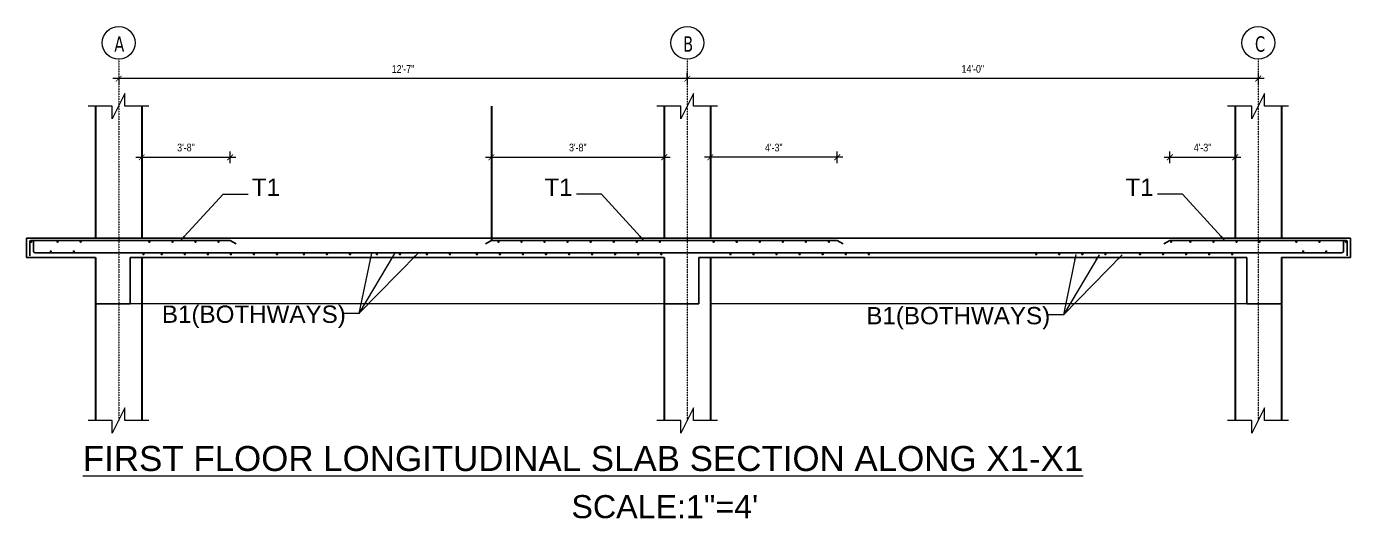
# Model space of a CAD drawing. Header units: inches. Extents: x -412 to 2766, y -9590 to -2111.
# Drawn here: x 886 to 1575, y -8107 to -7851 of the extents above; entities that cross this region are included whole.
import ezdxf

# ---------------------------------------------------------------- set-up
doc = ezdxf.new("R2010")
doc.units = ezdxf.units.IN
doc.header["$LTSCALE"] = 0.5
doc.header["$MEASUREMENT"] = 0
doc.header["$PDMODE"] = 66
doc.linetypes.add('CENTER2', pattern=[1.125, 0.75, -0.125, 0.125, -0.125])
doc.linetypes.add('DASHED', pattern=[0.75, 0.5, -0.25])
for name, color, linetype, lineweight in [('09 CONTINUITY', 7, 'Continuous', 9), ('09 DIMENSION', 50, 'Continuous', 9), ('13 DIMENSION GRID', 50, 'Continuous', 13), ('15 CENTER', 113, 'CENTER2', 15), ('15 TEXT', 7, 'Continuous', 15), ('18 GRID TEXT', 50, 'Continuous', 18), ('25 BEAM PLAN', 90, 'DASHED', 25), ('25 BOT BAR', 12, 'Continuous', 25), ('25 TOP BAR', 3, 'Continuous', 25), ('30 COLUMN', 1, 'Continuous', 30), ('30 MAIN BAR', 12, 'Continuous', 30), ('Profile ele', 4, 'Continuous', 25), ('TEXT', 220, 'Continuous', 9)]:
    doc.layers.add(name, color=color, linetype=linetype, lineweight=lineweight)
doc.styles.add('arial', font='arial.ttf')
doc.styles.add('DIM', font='tahoma.ttf')
doc.styles.add('ordinary', font='ARIALN.TTF')
doc.styles.add('TEX8', font='cour.ttf', dxfattribs={"width": 0.75})
doc.dimstyles.new('SUREN 2', dxfattribs={"dimtxt": 1.5, "dimasz": 0.75, "dimexe": 1.5, "dimexo": 0.5, "dimgap": 1, "dimtad": 1, "dimdec": 1, "dimzin": 3, "dimdsep": 46, "dimlunit": 4, "dimtxsty": 'TEX8', "dimblk": 'ARCHTICK', "dimcen": 1.5, "dimdle": 1.5, "dimclrd": 1, "dimclre": 5, "dimclrt": 256, "dimadec": 3, "dimazin": 0, "dimtfac": 0.75, "dimtdec": 1, "dimtmove": 2, "dimatfit": 3, "dimfxl": 9, "dimfrac": 1, "dimtolj": 1, "dimtzin": 0, "dimlwd": 5, "dimlwe": 5, "dimarcsym": 0})
doc.dimstyles.new('SUREN 4', dxfattribs={"dimtxt": 4, "dimasz": 3, "dimexe": 3, "dimexo": 0, "dimgap": 3, "dimtad": 1, "dimdec": 0, "dimzin": 3, "dimdsep": 46, "dimlunit": 4, "dimtxsty": 'ordinary', "dimblk": 'ARCHTICK', "dimcen": 8, "dimdle": 3, "dimclrd": 1, "dimclre": 5, "dimclrt": 256, "dimadec": 3, "dimazin": 0, "dimtfac": 1, "dimtdec": 0, "dimtmove": 1, "dimatfit": 3, "dimfxl": 3, "dimfxlon": 1, "dimfrac": 1, "dimtolj": 1, "dimtzin": 0, "dimlwd": 5, "dimlwe": 5, "dimarcsym": 0})

# ---------------------------------------------------------------- blocks, each defined once
blk = doc.blocks.new('GRID')
at = {"layer": '15 TEXT'}
blk.add_circle((0, 8.53), 8.53, dxfattribs=at)
at = {"layer": '15 TEXT', "style": 'DIM', "width": 0.8}
blk.add_attdef('A', (-3.17, 5.1), '', height=8, dxfattribs=at)
blk = doc.blocks.new('_ArchTick')
at = {"color": 0, "linetype": 'ByBlock', "const_width": 0.15}
blk.add_lwpolyline([(-0.5, -0.5), (0.5, 0.5)], dxfattribs=at)
blk = doc.blocks.new('*D1391')
at = {"layer": '13 DIMENSION GRID', "color": 1, "lineweight": 5, "transparency": 16777216}
blk.add_line((-14814.63, -12717.51), (-15117.78, -12717.51), dxfattribs=at)
at = {"layer": '13 DIMENSION GRID', "color": 5, "lineweight": 5, "transparency": 16777216}
for p, q in [((-15114.78, -12714.51), (-15114.78, -12720.51)), ((-14817.63, -12714.51), (-14817.63, -12720.51))]:
    blk.add_line(p, q, dxfattribs=at)
at = {"layer": 'Defpoints', "color": 0, "transparency": 16777216}
for p in [(-15114.78, -12705.73), (-14817.63, -12705.73), (-15114.78, -12717.51)]:
    blk.add_point(p, dxfattribs=at)
at = {"layer": '13 DIMENSION GRID', "color": 1, "lineweight": 5, "transparency": 16777216, "xscale": 3, "yscale": 3, "zscale": 3, "rotation": 180}
blk.add_blockref('_ArchTick', (-15114.78, -12717.51), dxfattribs=at)
at = {"layer": '13 DIMENSION GRID', "color": 1, "lineweight": 5, "transparency": 16777216, "xscale": 3, "yscale": 3, "zscale": 3}
blk.add_blockref('_ArchTick', (-14817.63, -12717.51), dxfattribs=at)
at = {"layer": '13 DIMENSION GRID', "transparency": 16777216, "insert": (-14966.2, -12712.47), "char_height": 4, "attachment_point": 5, "style": 'ordinary'}
blk.add_mtext('\\A1;14\'-0"', dxfattribs=at)
blk = doc.blocks.new('*D1392')
at = {"layer": '13 DIMENSION GRID', "color": 1, "lineweight": 5, "transparency": 16777216}
blk.add_line((-15111.78, -12717.51), (-15413.72, -12717.51), dxfattribs=at)
at = {"layer": '13 DIMENSION GRID', "color": 5, "lineweight": 5, "transparency": 16777216}
for p, q in [((-15410.72, -12717.51), (-15410.72, -12720.51)), ((-15114.78, -12717.51), (-15114.78, -12714.51))]:
    blk.add_line(p, q, dxfattribs=at)
at = {"layer": 'Defpoints', "color": 0, "transparency": 16777216}
for p in [(-15410.72, -12717.51), (-15410.72, -12717.51), (-15114.78, -12717.51, 0)]:
    blk.add_point(p, dxfattribs=at)
at = {"layer": '13 DIMENSION GRID', "color": 1, "lineweight": 5, "transparency": 16777216, "xscale": 3, "yscale": 3, "zscale": 3, "rotation": 180}
blk.add_blockref('_ArchTick', (-15410.72, -12717.51), dxfattribs=at)
at = {"layer": '13 DIMENSION GRID', "color": 1, "lineweight": 5, "transparency": 16777216, "xscale": 3, "yscale": 3, "zscale": 3}
blk.add_blockref('_ArchTick', (-15114.78, -12717.51), dxfattribs=at)
at = {"layer": '13 DIMENSION GRID', "transparency": 16777216, "insert": (-15262.75, -12712.5), "char_height": 4, "attachment_point": 5, "style": 'ordinary'}
blk.add_mtext('\\A1;12\'-7"', dxfattribs=at)
blk = doc.blocks.new('*D1393')
at = {"layer": '09 DIMENSION', "color": 1, "lineweight": 5, "transparency": 16777216}
blk.add_line((-14866.63, -12758.44), (-14826.63, -12758.44), dxfattribs=at)
at = {"layer": '09 DIMENSION', "color": 5, "lineweight": 5, "transparency": 16777216}
for p, q in [((-14863.63, -12761.44), (-14863.63, -12755.44)), ((-14829.63, -12761.44), (-14829.63, -12755.44))]:
    blk.add_line(p, q, dxfattribs=at)
at = {"layer": 'Defpoints', "color": 0, "transparency": 16777216}
for p in [(-14829.63, -12758.44), (-14829.63, -12764.55), (-14863.63, -12801.68)]:
    blk.add_point(p, dxfattribs=at)
at = {"layer": '09 DIMENSION', "color": 1, "lineweight": 5, "transparency": 16777216, "xscale": 3, "yscale": 3, "zscale": 3, "rotation": 180}
blk.add_blockref('_ArchTick', (-14863.63, -12758.44), dxfattribs=at)
at = {"layer": '09 DIMENSION', "color": 1, "lineweight": 5, "transparency": 16777216, "xscale": 3, "yscale": 3, "zscale": 3}
blk.add_blockref('_ArchTick', (-14829.63, -12758.44), dxfattribs=at)
at = {"layer": '09 DIMENSION', "transparency": 16777216, "insert": (-14846.63, -12753.39), "char_height": 4, "attachment_point": 5, "style": 'ordinary'}
blk.add_mtext('\\A1;4\'-3"', dxfattribs=at)
blk = doc.blocks.new('*D1394')
at = {"layer": '09 DIMENSION', "color": 1, "lineweight": 5, "transparency": 16777216}
blk.add_line((-15219.78, -12758.44), (-15123.78, -12758.44), dxfattribs=at)
at = {"layer": '09 DIMENSION', "color": 5, "lineweight": 5, "transparency": 16777216}
for p, q in [((-15216.78, -12761.44), (-15216.78, -12755.44)), ((-15126.78, -12761.44), (-15126.78, -12755.44))]:
    blk.add_line(p, q, dxfattribs=at)
at = {"layer": 'Defpoints', "color": 0, "transparency": 16777216}
for p in [(-15126.78, -12758.44), (-15216.78, -12763.49), (-15126.78, -12764.55)]:
    blk.add_point(p, dxfattribs=at)
at = {"layer": '09 DIMENSION', "color": 1, "lineweight": 5, "transparency": 16777216, "xscale": 3, "yscale": 3, "zscale": 3, "rotation": 180}
blk.add_blockref('_ArchTick', (-15216.78, -12758.44), dxfattribs=at)
at = {"layer": '09 DIMENSION', "color": 1, "lineweight": 5, "transparency": 16777216, "xscale": 3, "yscale": 3, "zscale": 3}
blk.add_blockref('_ArchTick', (-15126.78, -12758.44), dxfattribs=at)
at = {"layer": '09 DIMENSION', "transparency": 16777216, "insert": (-15171.78, -12753.39), "char_height": 4, "attachment_point": 5, "style": 'ordinary'}
blk.add_mtext('\\A1;3\'-8"', dxfattribs=at)
blk = doc.blocks.new('*D1395')
at = {"layer": '09 DIMENSION', "color": 1, "lineweight": 5, "transparency": 16777216}
blk.add_line((-15401.72, -12758.44), (-15349.72, -12758.44), dxfattribs=at)
at = {"layer": '09 DIMENSION', "color": 5, "lineweight": 5, "transparency": 16777216}
for p, q in [((-15398.72, -12761.44), (-15398.72, -12755.44)), ((-15352.72, -12761.44), (-15352.72, -12755.44))]:
    blk.add_line(p, q, dxfattribs=at)
at = {"layer": 'Defpoints', "color": 0, "transparency": 16777216}
for p in [(-15352.72, -12758.44), (-15398.72, -12763.49, 0), (-15352.72, -12766.77)]:
    blk.add_point(p, dxfattribs=at)
at = {"layer": '09 DIMENSION', "color": 1, "lineweight": 5, "transparency": 16777216, "xscale": 3, "yscale": 3, "zscale": 3, "rotation": 180}
blk.add_blockref('_ArchTick', (-15398.72, -12758.44), dxfattribs=at)
at = {"layer": '09 DIMENSION', "color": 1, "lineweight": 5, "transparency": 16777216, "xscale": 3, "yscale": 3, "zscale": 3}
blk.add_blockref('_ArchTick', (-15352.72, -12758.44), dxfattribs=at)
at = {"layer": '09 DIMENSION', "transparency": 16777216, "insert": (-15375.72, -12753.39), "char_height": 4, "attachment_point": 5, "style": 'ordinary'}
blk.add_mtext('\\A1;3\'-8"', dxfattribs=at)
blk = doc.blocks.new('*D1396')
at = {"layer": '09 DIMENSION', "color": 1, "lineweight": 5, "transparency": 16777216}
blk.add_line((-15033.78, -12758.44), (-15105.78, -12758.44), dxfattribs=at)
at = {"layer": '09 DIMENSION', "color": 5, "lineweight": 5, "transparency": 16777216}
for p, q in [((-15102.78, -12761.44), (-15102.78, -12755.44)), ((-15036.78, -12761.44), (-15036.78, -12755.44))]:
    blk.add_line(p, q, dxfattribs=at)
at = {"layer": 'Defpoints', "color": 0, "transparency": 16777216}
for p in [(-15102.78, -12758.44), (-15102.78, -12800.6, 0), (-15036.78, -12800.6, 0)]:
    blk.add_point(p, dxfattribs=at)
at = {"layer": '09 DIMENSION', "color": 1, "lineweight": 5, "transparency": 16777216, "xscale": 3, "yscale": 3, "zscale": 3, "rotation": 180}
blk.add_blockref('_ArchTick', (-15102.78, -12758.44), dxfattribs=at)
at = {"layer": '09 DIMENSION', "color": 1, "lineweight": 5, "transparency": 16777216, "xscale": 3, "yscale": 3, "zscale": 3}
blk.add_blockref('_ArchTick', (-15036.78, -12758.44), dxfattribs=at)
at = {"layer": '09 DIMENSION', "transparency": 16777216, "insert": (-15069.78, -12753.39), "char_height": 4, "attachment_point": 5, "style": 'ordinary'}
blk.add_mtext('\\A1;4\'-3"', dxfattribs=at)
blk = doc.blocks.new('57')
at = {"layer": '09 CONTINUITY', "color": 2, "lineweight": 5, "ltscale": 25, "elevation": 0}
for points in [[(-15395.04, -12731.86), (-15407.55, -12731.86), (-15407.55, -12725.24), (-15414.08, -12738.41), (-15414.08, -12731.86), (-15426.67, -12731.86)], [(-15099.1, -12731.86), (-15111.61, -12731.86), (-15111.61, -12725.24), (-15118.14, -12738.41), (-15118.14, -12731.86), (-15130.72, -12731.86)], [(-14801.96, -12731.86), (-14814.46, -12731.86), (-14814.46, -12725.24), (-14821, -12738.41), (-14821, -12731.86), (-14833.58, -12731.86)], [(-15395.04, -12895.43), (-15407.55, -12895.43), (-15407.55, -12888.8), (-15414.08, -12901.98), (-15414.08, -12895.43), (-15426.67, -12895.43)], [(-15099.1, -12895.43), (-15111.61, -12895.43), (-15111.61, -12888.8), (-15118.14, -12901.98), (-15118.14, -12895.43), (-15130.72, -12895.43)], [(-14801.96, -12895.43), (-14814.46, -12895.43), (-14814.46, -12888.8), (-14821, -12901.98), (-14821, -12895.43), (-14833.58, -12895.43)]]:
    blk.add_lwpolyline(points, dxfattribs=at)
at = {"layer": '15 CENTER', "ltscale": 0.05}
for p, q in [((-15410.72, -12707.45, 0), (-15410.72, -12895.43, 0)), ((-15114.78, -12707.45, 0), (-15114.78, -12895.43, 0)), ((-14817.63, -12707.45, 0), (-14817.63, -12895.43, 0))]:
    blk.add_line(p, q, dxfattribs=at)
at = {"layer": '25 BEAM PLAN', "linetype": 'ByBlock', "ltscale": 20}
for p, q in [((-15422.72, -12800.6, 0), (-15458.72, -12800.6, 0)), ((-15458.72, -12800.6, 0), (-15458.72, -12810.6, 0)), ((-15422.72, -12800.6, 0), (-14805.63, -12800.6, 0)), ((-14805.63, -12800.6, 0), (-14769.63, -12800.6, 0)), ((-14769.63, -12800.6, 0), (-14769.63, -12810.6, 0)), ((-15458.72, -12810.6, 0), (-15422.72, -12810.6, 0)), ((-15422.72, -12810.6, 0), (-15422.72, -12834.6, 0)), ((-15404.72, -12810.6, 0), (-15126.78, -12810.6, 0)), ((-15404.72, -12810.6, 0), (-15404.72, -12834.6, 0)), ((-15126.78, -12810.6, 0), (-15126.78, -12834.6, 0)), ((-15108.78, -12810.6, 0), (-15019.24, -12810.6, 0)), ((-15108.78, -12810.6, 0), (-15108.78, -12834.6, 0)), ((-15019.24, -12810.6, 0), (-14823.63, -12810.6, 0)), ((-14823.63, -12810.6, 0), (-14823.63, -12834.6, 0)), ((-14769.63, -12810.6, 0), (-14805.63, -12810.6, 0)), ((-15404.72, -12834.6, 0), (-15422.72, -12834.6, 0)), ((-15108.78, -12834.6, 0), (-15126.78, -12834.6, 0)), ((-14823.63, -12834.6, 0), (-14805.63, -12834.6, 0))]:
    blk.add_line(p, q, dxfattribs=at)
at = {"layer": '25 BEAM PLAN', "color": 252, "linetype": 'ByBlock', "lineweight": 9, "ltscale": 20}
for p, q in [((-15126.78, -12834.6, 0), (-15404.72, -12834.6, 0)), ((-14823.63, -12834.6, 0), (-15102.78, -12834.6, 0))]:
    blk.add_line(p, q, dxfattribs=at)
at = {"layer": '25 BOT BAR', "ltscale": 48}
for p, q in [((-15455.11, -12801.56, 0), (-15455.11, -12807.1, 0)), ((-14773.24, -12801.56, 0), (-14773.24, -12807.1, 0)), ((-15454.11, -12808.1, 0), (-15422.72, -12808.1, 0)), ((-14805.63, -12808.1, 0), (-15422.72, -12808.1, 0)), ((-14774.24, -12808.1, 0), (-14805.63, -12808.1, 0))]:
    blk.add_line(p, q, dxfattribs=at)
for centre, start, end in [((-15454.11, -12807.1, 0), 180, 270), ((-14774.24, -12807.1, 0), 270, 0)]:
    blk.add_arc(centre, 1, start, end, dxfattribs=at)
at = {"layer": '25 TOP BAR', "linetype": 'Continuous', "ltscale": 25}
for p, q in [((-15457.02, -12802.18, 0), (-15457.02, -12809.63, 0)), ((-15422.72, -12801.68, 0), (-15456.52, -12801.68, 0)), ((-15352.72, -12801.68, 0), (-15422.72, -12801.68, 0)), ((-15036.78, -12801.68, 0), (-15216.78, -12801.68, 0)), ((-14863.63, -12801.68, 0), (-14805.63, -12801.68, 0)), ((-14805.63, -12801.68, 0), (-14771.83, -12801.68, 0)), ((-14771.33, -12802.18, 0), (-14771.33, -12809.63, 0))]:
    blk.add_line(p, q, dxfattribs=at)
at = {"layer": '25 TOP BAR', "linetype": 'ByBlock', "ltscale": 20}
for p, q in [((-15352.72, -12801.68, 0), (-15349.65, -12803.43, 0)), ((-15216.78, -12801.68, 0), (-15219.84, -12803.43, 0)), ((-15036.78, -12801.68, 0), (-15033.71, -12803.43, 0)), ((-14863.63, -12801.68, 0), (-14866.7, -12803.43, 0))]:
    blk.add_line(p, q, dxfattribs=at)
at = {"layer": '25 TOP BAR', "ltscale": 48, "const_width": 0.64, "elevation": 0}
for points in [[(-15456.58, -12802.36, -1), (-15455.94, -12802.36, -1)], [(-15442.83, -12802.35, -1), (-15442.19, -12802.35, -1)], [(-15430.83, -12802.35, -1), (-15430.19, -12802.35, -1)], [(-15395.09, -12802.37, -1), (-15394.45, -12802.37, -1)], [(-15383.09, -12802.37, -1), (-15382.45, -12802.37, -1)], [(-15371.09, -12802.37, -1), (-15370.45, -12802.37, -1)], [(-15359.09, -12802.37, -1), (-15358.45, -12802.37, -1)], [(-15213.42, -12802.37, -1), (-15212.78, -12802.37, -1)], [(-15201.42, -12802.37, -1), (-15200.78, -12802.37, -1)], [(-15189.42, -12802.37, -1), (-15188.78, -12802.37, -1)], [(-15177.42, -12802.37, -1), (-15176.78, -12802.37, -1)], [(-15165.42, -12802.37, -1), (-15164.78, -12802.37, -1)], [(-15153.42, -12802.37, -1), (-15152.78, -12802.37, -1)], [(-15141.42, -12802.37, -1), (-15140.78, -12802.37, -1)], [(-15129.42, -12802.37, -1), (-15128.78, -12802.37, -1)], [(-15101.41, -12802.37, -1), (-15100.77, -12802.37, -1)], [(-15089.41, -12802.37, -1), (-15088.77, -12802.37, -1)], [(-15077.41, -12802.37, -1), (-15076.77, -12802.37, -1)], [(-15065.41, -12802.37, -1), (-15064.77, -12802.37, -1)], [(-15053.41, -12802.37, -1), (-15052.77, -12802.37, -1)], [(-15041.41, -12802.37, -1), (-15040.77, -12802.37, -1)], [(-14862.66, -12802.37, 1), (-14863.3, -12802.37, 1)], [(-14852.67, -12802.37, 1), (-14853.31, -12802.37, 1)], [(-14840.67, -12802.37, 1), (-14841.31, -12802.37, 1)], [(-14828.67, -12802.37, 1), (-14829.31, -12802.37, 1)], [(-14816.67, -12802.37, 1), (-14817.31, -12802.37, 1)], [(-14797.51, -12802.37, 1), (-14798.15, -12802.37, 1)], [(-14785.51, -12802.37, 1), (-14786.15, -12802.37, 1)], [(-14771.76, -12802.37, 1), (-14772.4, -12802.37, 1)]]:
    blk.add_lwpolyline(points, format="xyb", close=True, dxfattribs=at)
at = {"layer": '25 TOP BAR', "linetype": 'Continuous', "ltscale": 25}
for centre, start, end in [((-15456.52, -12802.18, 0), 90, 180), ((-14771.83, -12802.18, 0), 0, 90)]:
    blk.add_arc(centre, 0.5, start, end, dxfattribs=at)
at = {"layer": '30 COLUMN', "color": 1, "ltscale": 25}
for p, q in [((-15422.72, -12731.86, 0), (-15422.72, -12800.6, 0)), ((-15398.72, -12731.86, 0), (-15398.72, -12800.6, 0)), ((-15216.78, -12731.86, 0), (-15216.78, -12801.68, 0)), ((-15126.78, -12731.86, 0), (-15126.78, -12800.6, 0)), ((-15102.78, -12731.86, 0), (-15102.78, -12800.6, 0)), ((-14829.63, -12731.86, 0), (-14829.63, -12800.6, 0)), ((-14805.63, -12731.86, 0), (-14805.63, -12800.6, 0)), ((-15422.72, -12810.6, 0), (-15422.72, -12895.43, 0)), ((-15398.72, -12810.6, 0), (-15398.72, -12895.43, 0)), ((-15126.78, -12810.6, 0), (-15126.78, -12895.43, 0)), ((-15102.78, -12810.6, 0), (-15102.78, -12895.43, 0)), ((-14829.63, -12810.6, 0), (-14829.63, -12895.43, 0)), ((-14805.63, -12810.6, 0), (-14805.63, -12834.6, 0)), ((-14805.63, -12810.6, 0), (-14805.63, -12895.43, 0))]:
    blk.add_line(p, q, dxfattribs=at)
at = {"layer": '30 MAIN BAR', "ltscale": 48, "const_width": 0.64, "elevation": 0}
for points in [[(-15446.41, -12807.45, -1), (-15445.77, -12807.45, -1)], [(-15434.41, -12807.45, -1), (-15433.77, -12807.45, -1)], [(-15397.53, -12808.85, 1), (-15398.17, -12808.85, 1)], [(-15388.02, -12808.85, 1), (-15388.66, -12808.85, 1)], [(-15376.02, -12808.85, 1), (-15376.66, -12808.85, 1)], [(-15364.02, -12808.85, 1), (-15364.66, -12808.85, 1)], [(-15352.02, -12808.85, 1), (-15352.66, -12808.85, 1)], [(-15340.02, -12808.85, 1), (-15340.66, -12808.85, 1)], [(-15328.02, -12808.85, 1), (-15328.66, -12808.85, 1)], [(-15314.02, -12808.85, 1), (-15314.66, -12808.85, 1)], [(-15302.02, -12808.85, 1), (-15302.66, -12808.85, 1)], [(-15290.02, -12808.85, 1), (-15290.66, -12808.85, 1)], [(-15276.02, -12808.85, 1), (-15276.66, -12808.85, 1)], [(-15264.02, -12808.85, 1), (-15264.66, -12808.85, 1)], [(-15250.02, -12808.85, 1), (-15250.66, -12808.85, 1)], [(-15238.02, -12808.85, 1), (-15238.66, -12808.85, 1)], [(-15224.02, -12808.85, 1), (-15224.66, -12808.85, 1)], [(-15224.02, -12808.85, 1), (-15224.66, -12808.85, 1)], [(-15212.02, -12808.85, 1), (-15212.66, -12808.85, 1)], [(-15212.02, -12808.85, 1), (-15212.66, -12808.85, 1)], [(-15200.02, -12808.85, 1), (-15200.66, -12808.85, 1)], [(-15188.02, -12808.85, 1), (-15188.66, -12808.85, 1)], [(-15176.02, -12808.85, 1), (-15176.66, -12808.85, 1)], [(-15164.02, -12808.85, 1), (-15164.66, -12808.85, 1)], [(-15152.02, -12808.85, 1), (-15152.66, -12808.85, 1)], [(-15140.02, -12808.85, 1), (-15140.66, -12808.85, 1)], [(-15128.02, -12808.85, 1), (-15128.66, -12808.85, 1)], [(-15092.02, -12808.85, 1), (-15092.66, -12808.85, 1)], [(-15080.02, -12808.85, 1), (-15080.66, -12808.85, 1)], [(-15068.02, -12808.85, 1), (-15068.66, -12808.85, 1)], [(-15056.02, -12808.85, 1), (-15056.66, -12808.85, 1)], [(-15044.02, -12808.85, 1), (-15044.66, -12808.85, 1)], [(-15032.02, -12808.85, 1), (-15032.66, -12808.85, 1)], [(-15020.02, -12808.85, 1), (-15020.66, -12808.85, 1)], [(-14932.88, -12808.85, 1), (-14933.52, -12808.85, 1)], [(-14920.88, -12808.85, 1), (-14921.52, -12808.85, 1)], [(-14908.88, -12808.85, 1), (-14909.52, -12808.85, 1)], [(-14896.88, -12808.85, 1), (-14897.52, -12808.85, 1)], [(-14878.88, -12808.85, 1), (-14879.52, -12808.85, 1)], [(-14866.88, -12808.85, 1), (-14867.52, -12808.85, 1)], [(-14854.88, -12808.85, 1), (-14855.52, -12808.85, 1)], [(-14842.88, -12808.85, 1), (-14843.52, -12808.85, 1)], [(-14830.88, -12808.85, 1), (-14831.52, -12808.85, 1)], [(-14793.94, -12807.45, 1), (-14794.58, -12807.45, 1)], [(-14781.94, -12807.45, 1), (-14782.58, -12807.45, 1)]]:
    blk.add_lwpolyline(points, format="xyb", close=True, dxfattribs=at)
at = {"layer": '18 GRID TEXT'}
ref = blk.add_blockref('GRID', (-15410.72, -12690.38, 0), dxfattribs=dict(at, rotation=180))
ref.add_attrib('A', 'A', (-15412.99, -12703.48, 0), dxfattribs={"layer": 'TEXT', "height": 8, "style": 'DIM', "width": 0.8})
ref = blk.add_blockref('GRID', (-15114.78, -12690.38, 0), dxfattribs=dict(at, rotation=180))
ref.add_attrib('A', 'B', (-15116.95, -12703.48, 0), dxfattribs={"layer": 'TEXT', "height": 8, "style": 'DIM', "width": 0.8})
ref = blk.add_blockref('GRID', (-14817.63, -12690.38, 0), dxfattribs=dict(at, rotation=180))
ref.add_attrib('A', 'C', (-14819.36, -12703.48, 0), dxfattribs={"layer": 'TEXT', "height": 8, "style": 'DIM', "width": 0.8})
at = {"layer": '15 TEXT', "ltscale": 48, "char_height": 9, "style": 'arial'}
for s, insert, attachment_point in [('T1', (-15341.43, -12769.5, 0), 1), ('T1', (-15174.49, -12769.5, 0), 3), ('T1', (-14872.08, -12769.5, 0), 3), ('B1(BOTHWAYS)', (-15292.53, -12835.57, 0), 3), ('B1(BOTHWAYS)', (-14925.94, -12836.32, 0), 3)]:
    blk.add_mtext(s, dxfattribs=dict(at, insert=insert, attachment_point=attachment_point))
at = {"layer": '15 TEXT', "attachment_point": 3, "style": 'arial'}
for s, insert, char_height, width in [('{\\LFIRST FLOOR LONGITUDINAL SLAB SECTION ALONG X1-X1}', (-14908.71, -12908.65, 0), 13, 836.6123), ('SCALE:1"=4\'', (-15077.89, -12934.2, 0), 12, 393.7046)]:
    blk.add_mtext(s, dxfattribs=dict(at, insert=insert, char_height=char_height, width=width))
at = {"layer": '09 DIMENSION'}
for base, p1, p2, text, picture, middle in [((-15352.72, -12758.44, 0), (-15398.72, -12763.49, 0), (-15352.72, -12766.77, 0), '3\'-8"', '*D1395', (-15375.72, -12753.39, 0)), ((-15126.78, -12758.44, 0), (-15216.78, -12763.49, 0), (-15126.78, -12764.55, 0), '3\'-8"', '*D1394', (-15171.78, -12753.39, 0)), ((-14829.63, -12758.44, 0), (-14863.63, -12801.68, 0), (-14829.63, -12764.55, 0), '4\'-3"', '*D1393', (-14846.63, -12753.39, 0))]:
    dim = blk.add_linear_dim(base=base, p1=p1, p2=p2, text=text, dimstyle='SUREN 4', dxfattribs=at)
    dim.commit()
    dim.dimension.update_dxf_attribs({"geometry": picture, "text_midpoint": middle})
dim = blk.add_linear_dim(base=(-15102.78, -12758.44, 0), p1=(-15036.78, -12800.6, 0), p2=(-15102.78, -12800.6, 0), angle=180, text='4\'-3"', dimstyle='SUREN 4', dxfattribs=at)
dim.commit()
dim.dimension.update_dxf_attribs({"geometry": '*D1396', "text_midpoint": (-15069.78, -12753.39, 0)})
at = {"layer": '13 DIMENSION GRID'}
for base, p1, p2, text, picture, middle in [((-15114.78, -12717.51, 0), (-14817.63, -12705.73, 0), (-15114.78, -12705.73, 0), '14\'-0"', '*D1391', (-14966.2, -12712.47, 0)), ((-15410.72, -12717.51, 0), (-15114.78, -12717.51, 0), (-15410.72, -12717.51, 0), '12\'-7"', '*D1392', (-15262.75, -12712.5, 0))]:
    dim = blk.add_linear_dim(base=base, p1=p1, p2=p2, angle=180, text=text, dimstyle='SUREN 4', dxfattribs=at)
    dim.commit()
    dim.dimension.update_dxf_attribs({"geometry": picture, "text_midpoint": middle})
at = {"layer": '25 TOP BAR', "ltscale": 48}
for points in [[(-15378.53, -12801.68, 0), (-15356.42, -12777.7, 0), (-15343.39, -12777.7, 0)], [(-15137.39, -12801.73, 0), (-15159.49, -12777.7, 0), (-15172.52, -12777.7, 0)], [(-14834.98, -12801.73, 0), (-14857.09, -12777.7, 0), (-14870.12, -12777.7, 0)], [(-15279.09, -12808.34), (-15285.66, -12839.72), (-15293.64, -12839.72)], [(-15267.11, -12808.41), (-15285.66, -12839.72), (-15293.64, -12839.72)], [(-15255.09, -12808.42), (-15285.66, -12839.72), (-15293.64, -12839.72)], [(-14912.51, -12809.09, 0), (-14919.08, -12840.47, 0), (-14927.06, -12840.47, 0)], [(-14900.52, -12809.16, 0), (-14919.08, -12840.47, 0), (-14927.06, -12840.47, 0)], [(-14888.51, -12809.17), (-14919.08, -12840.47), (-14927.06, -12840.47)]]:
    blk.add_leader(points, dimstyle='SUREN 2', override={"dimasz": 3, "dimtad": 0}, dxfattribs=at)

msp = doc.modelspace()

# ---------------------------------------------------------------- block references
at = {"layer": 'Profile ele'}
msp.add_blockref('57', (16344.35, 4839.29), dxfattribs=at)

doc.saveas('drawing.dxf')
